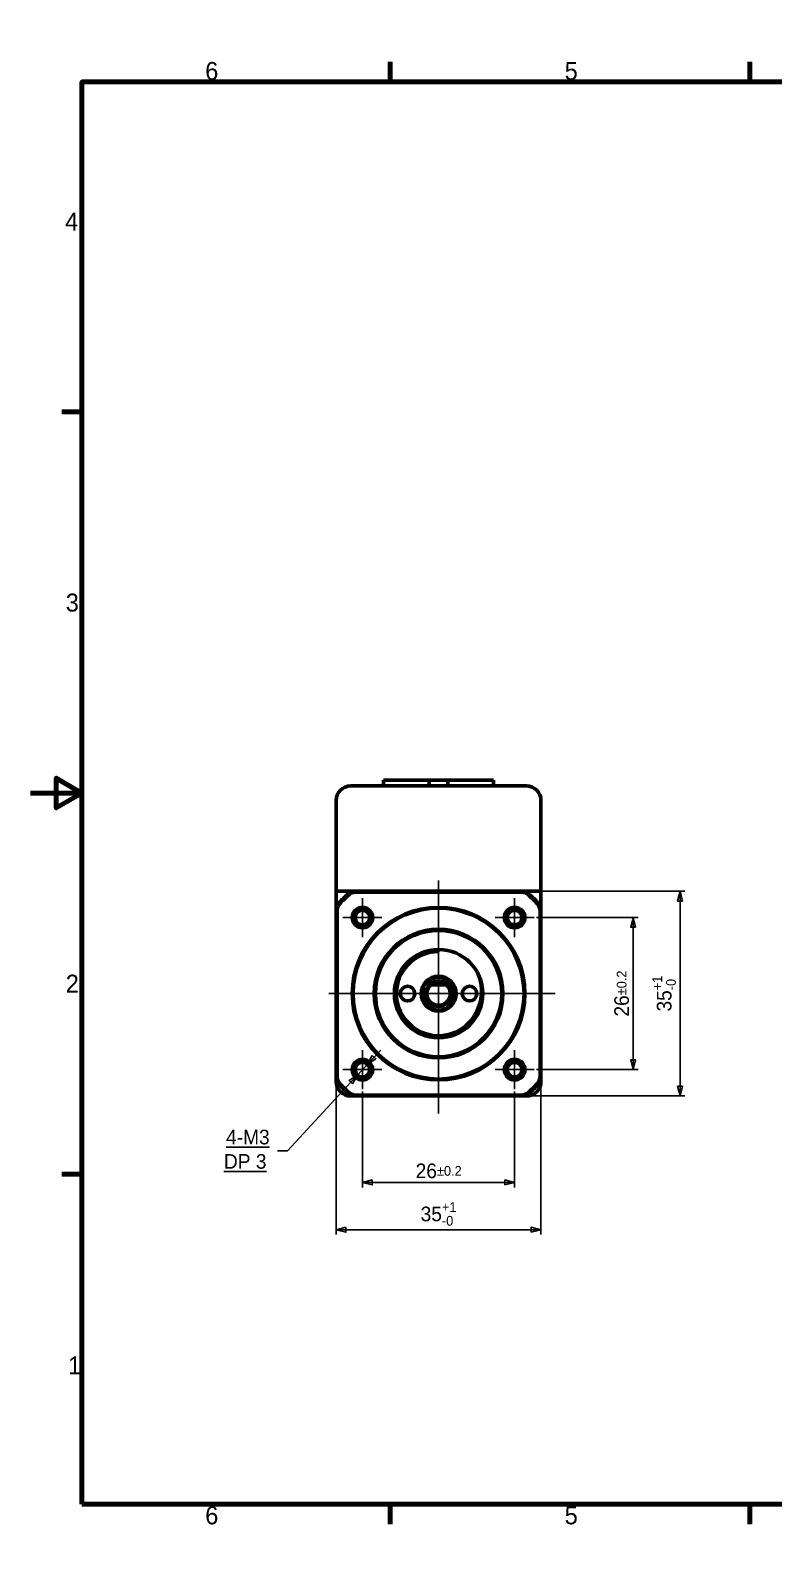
# Model space of a CAD drawing. Header units: millimetres. Extents: x -3 to 1193, y -78 to 258.
# Drawn here: x -3 to 124, y -2.7 to 258 of the extents above; entities that cross this region are included whole.
import ezdxf

# ---------------------------------------------------------------- set-up
doc = ezdxf.new("R2010")
doc.units = ezdxf.units.MM
doc.header["$LTSCALE"] = 0.833333
doc.layers.get('0').update_dxf_attribs({"lineweight": 25})
doc.layers.add('경계(ISO)', color=7, linetype='Continuous', lineweight=70)
doc.layers.add('외형선(ISO)', color=7, linetype='Continuous', lineweight=50)
doc.layers.add('중심 표식(ISO)', color=3, linetype='Continuous', lineweight=25, true_color=0x00ff00)
doc.layers.add('치수(ISO)', color=1, linetype='Continuous', lineweight=25, true_color=0xff0000)
doc.styles.get("Standard").update_dxf_attribs({"font": ''})
doc.styles.add('레이블 문자 (JIS)', font='')
doc.styles.get('Standard').set_extended_font_data('Gulim')
doc.styles.get('레이블 문자 (JIS)').set_extended_font_data('Gulim')
doc.dimstyles.new('복사 대상기본값 (JIS)', dxfattribs={"dimscale": 0.833333, "dimtxt": 3, "dimasz": 2, "dimexe": 1, "dimexo": 0.5, "dimgap": 0.8, "dimtad": 1, "dimdsep": 46, "dimtxsty": '레이블 문자 (JIS)', "dimblk": 'Filled-1', "dimcen": 0.09, "dimdle": 10, "dimclrd": 256, "dimclre": 256, "dimclrt": 256, "dimazin": 2, "dimtfac": 0.666667, "dimtmove": 0, "dimatfit": 3, "dimldrblk": 'OPEN', "dimfxl": 1, "dimtolj": 1, "dimtzin": 0, "dimlwd": -1, "dimlwe": -1, "dimarcsym": 0})

# ---------------------------------------------------------------- blocks, each defined once
blk = doc.blocks.new('Filled-1')
at = {"color": 0}
for p, q in [((0, 0), (-1, 0.25)), ((-1, 0.25), (-1, -0.25)), ((-1, 0), (0, 0)), ((-1, -0.25), (0, 0))]:
    blk.add_line(p, q, dxfattribs=at)
at = {"color": 0, "flags": 128}
blk.add_lwpolyline([(-1, -0.25), (0, 0), (-1, 0.25), (-1, -0.25)], dxfattribs=at)
at = {"color": 0}
blk.add_solid([(-1, -0.25), (0, 0), (-1, 0.25), (-1, -0.25)], dxfattribs=at)
blk = doc.blocks.new('*D13')
at = {"layer": 'Defpoints', "color": 0}
for p in [(49.22, 79.17), (84.22, 79.17), (84.22, 52.97)]:
    blk.add_point(p, dxfattribs=at)
at = {"layer": '치수(ISO)', "color": 7}
for p, q in [((49.22, 78.75), (49.22, 52.13)), ((84.22, 78.75), (84.22, 52.13)), ((50.89, 52.97), (82.55, 52.97))]:
    blk.add_line(p, q, dxfattribs=at)
at = {"layer": '치수(ISO)', "color": 7, "linetype": 'ByBlock', "xscale": 1.666666666666667, "yscale": 1.666666666666667, "zscale": 1.666666666666667, "rotation": 180}
blk.add_blockref('Filled-1', (49.22, 52.97), dxfattribs=at)
at = {"layer": '치수(ISO)', "color": 7, "linetype": 'ByBlock', "xscale": 1.666666666666667, "yscale": 1.666666666666667, "zscale": 1.666666666666667}
blk.add_blockref('Filled-1', (84.22, 52.97), dxfattribs=at)
at = {"layer": '치수(ISO)', "color": 7, "insert": (66.72, 57.67), "char_height": 2.5, "attachment_point": 2, "style": '레이블 문자 (JIS)'}
blk.add_mtext('\\A1;35{\\H1.666667;\\S+1^ -0;}', dxfattribs=at)
blk = doc.blocks.new('_Open')
at = {"color": 0, "linetype": 'ByBlock', "lineweight": -2}
for p, q in [((-1, 0.17), (0, 0)), ((-1, -0.17), (0, 0)), ((0, 0), (-1, 0))]:
    blk.add_line(p, q, dxfattribs=at)
blk = doc.blocks.new('*D14')
at = {"layer": 'Defpoints', "color": 0}
for p in [(53.72, 77.01), (79.72, 77.01), (79.72, 61.06)]:
    blk.add_point(p, dxfattribs=at)
at = {"layer": '치수(ISO)', "color": 7}
for p, q in [((53.72, 76.59), (53.72, 60.22)), ((79.72, 76.59), (79.72, 60.22)), ((55.39, 61.06), (78.05, 61.06))]:
    blk.add_line(p, q, dxfattribs=at)
at = {"layer": '치수(ISO)', "color": 7, "linetype": 'ByBlock', "xscale": 1.666666666666667, "yscale": 1.666666666666667, "zscale": 1.666666666666667, "rotation": 180}
blk.add_blockref('Filled-1', (53.72, 61.06), dxfattribs=at)
at = {"layer": '치수(ISO)', "color": 7, "linetype": 'ByBlock', "xscale": 1.666666666666667, "yscale": 1.666666666666667, "zscale": 1.666666666666667}
blk.add_blockref('Filled-1', (79.72, 61.06), dxfattribs=at)
at = {"layer": '치수(ISO)', "color": 7, "insert": (66.74, 64.29), "char_height": 2.5, "attachment_point": 2, "style": '레이블 문자 (JIS)'}
blk.add_mtext('\\A1;26{\\H1.666667;%%p0.2}', dxfattribs=at)
blk = doc.blocks.new('*D15')
at = {"layer": 'Defpoints', "color": 0}
for p in [(83.22, 110.84), (80.89, 75.84), (107.98, 75.84)]:
    blk.add_point(p, dxfattribs=at)
at = {"layer": '치수(ISO)', "color": 7}
for p, q in [((83.64, 110.84), (108.81, 110.84)), ((107.98, 109.17), (107.98, 77.51)), ((81.31, 75.84), (108.81, 75.84))]:
    blk.add_line(p, q, dxfattribs=at)
at = {"layer": '치수(ISO)', "color": 7, "linetype": 'ByBlock', "xscale": 1.666666666666667, "yscale": 1.666666666666667, "zscale": 1.666666666666667}
for p, rotation in [((107.98, 110.84), 90), ((107.98, 75.84), 270)]:
    blk.add_blockref('Filled-1', p, dxfattribs=dict(at, rotation=rotation))
at = {"layer": '치수(ISO)', "color": 7, "insert": (103.27, 93.34), "char_height": 2.5, "attachment_point": 2, "rotation": 90, "style": '레이블 문자 (JIS)'}
blk.add_mtext('\\A1;35{\\H1.666667;\\S+1^ -0;}', dxfattribs=at)
blk = doc.blocks.new('*D16')
at = {"layer": 'Defpoints', "color": 0}
for p in [(83.05, 106.34), (83.05, 80.34), (99.98, 80.34)]:
    blk.add_point(p, dxfattribs=at)
at = {"layer": '치수(ISO)', "color": 7}
for p, q in [((83.47, 106.34), (100.81, 106.34)), ((99.98, 104.67), (99.98, 82.01)), ((83.47, 80.34), (100.81, 80.34))]:
    blk.add_line(p, q, dxfattribs=at)
at = {"layer": '치수(ISO)', "color": 7, "linetype": 'ByBlock', "xscale": 1.666666666666667, "yscale": 1.666666666666667, "zscale": 1.666666666666667}
for p, rotation in [((99.98, 106.34), 90), ((99.98, 80.34), 270)]:
    blk.add_blockref('Filled-1', p, dxfattribs=dict(at, rotation=rotation))
at = {"layer": '치수(ISO)', "color": 7, "insert": (96.75, 93.35), "char_height": 2.5, "attachment_point": 2, "rotation": 90, "style": '레이블 문자 (JIS)'}
blk.add_mtext('\\A1;26{\\H1.666667;%%p0.2}', dxfattribs=at)
blk = doc.blocks.new('*D25')
at = {"layer": 'Defpoints', "color": 0}
for p in [(54.57, 81.26), (52.87, 79.42)]:
    blk.add_point(p, dxfattribs=at)
at = {"layer": '치수(ISO)', "color": 7}
for p, q in [((55.7, 82.48), (56.84, 83.7)), ((54.57, 81.26), (52.87, 79.42)), ((51.74, 78.2), (40.89, 66.49)), ((39.22, 66.49), (40.89, 66.49))]:
    blk.add_line(p, q, dxfattribs=at)
at = {"layer": '치수(ISO)', "color": 7, "linetype": 'ByBlock', "xscale": 1.666666666666667, "yscale": 1.666666666666667, "zscale": 1.666666666666667}
for p, rotation in [((54.57, 81.26), 227.1741107225641), ((52.87, 79.42), 47.17411072256409)]:
    blk.add_blockref('Filled-1', p, dxfattribs=dict(at, rotation=rotation))
at = {"layer": '치수(ISO)', "color": 7, "insert": (33.68, 70.07), "char_height": 2.5, "attachment_point": 2, "style": '레이블 문자 (JIS)'}
blk.add_mtext('\\A1;\\L \\fGulim|b0|i0;4-M3\\P\\fGulim|b0|i0;DP 3\\l', dxfattribs=at)
blk = doc.blocks.new('경계 Default Border')
at = {"layer": '경계(ISO)'}
for p, q in [((70, 287), (70, 290.9)), ((140, 287), (140, 290.9)), ((280, 287), (280, 290.9)), ((350, 287), (350, 290.9)), ((10, 222.75), (6.1, 222.75)), ((410, 222.75), (413.9, 222.75)), ((10, 74.25), (6.1, 74.25)), ((410, 74.25), (413.9, 74.25)), ((70, 10), (70, 6.1)), ((140, 10), (140, 6.1)), ((280, 10), (280, 6.1)), ((350, 10), (350, 6.1))]:
    blk.add_line(p, q, dxfattribs=at)
at = {"layer": '경계(ISO)', "flags": 128}
for points in [[(210, 297), (210, 287), (207.11, 292), (212.89, 292), (210, 287)], [(10, 10), (10, 287), (410, 287), (410, 10), (10, 10)], [(0, 148.5), (10, 148.5), (5, 151.39), (5, 145.61), (10, 148.5)], [(420, 148.5), (410, 148.5), (415, 151.39), (415, 145.61), (410, 148.5)], [(210, 0), (210, 10), (207.11, 5), (212.89, 5), (210, 10)]]:
    blk.add_lwpolyline(points, dxfattribs=at)
at = {"layer": '경계(ISO)', "char_height": 3.5, "attachment_point": 7}
for s, insert in [('6', (34.01, 287.32)), ('5', (103.98, 287.32)), ('4', (173.88, 287.32)), ('3', (244.01, 287.32)), ('2', (314.01, 287.4)), ('1', (384.47, 287.31)), ('4', (6.73, 258.04)), ('4', (411.03, 258.04)), ('3', (6.86, 183.79)), ('3', (411.16, 183.79)), ('2', (6.86, 109.62)), ('2', (411.16, 109.62)), ('1', (7.32, 35.29)), ('1', (411.62, 35.29)), ('6', (34.01, 6.02)), ('5', (103.98, 6.02)), ('4', (173.88, 6.02)), ('3', (244.01, 6.02)), ('2', (314.01, 6.1)), ('1', (384.47, 6.01))]:
    blk.add_mtext(s, dxfattribs=dict(at, insert=insert))

msp = doc.modelspace()

# ---------------------------------------------------------------- linework, layer by layer
at = {"layer": '외형선(ISO)', "color": 7}
for p, q in [((81.72164, 128.83906), (51.72164, 128.83906)), ((65.11576, 129.83906), (57.32164, 129.83906)), ((57.32164, 128.83906), (57.32164, 129.83906)), ((57.32164, 128.83906), (57.32164, 129.83906)), ((65.11576, 129.83906), (68.32753, 129.83906)), ((65.11576, 128.83906), (65.11576, 129.83906)), ((76.12164, 129.83906), (68.32753, 129.83906)), ((68.32753, 128.83906), (68.32753, 129.83906)), ((76.12164, 128.83906), (76.12164, 129.83906)), ((76.12164, 128.83906), (76.12164, 129.83906)), ((49.22164, 126.33906), (49.22164, 110.83906)), ((84.22164, 110.83906), (84.22164, 126.33906)), ((50.22164, 110.83906), (49.22164, 110.83906)), ((49.22164, 107.50769), (49.22164, 110.83906)), ((50.22164, 110.83906), (52.55302, 110.83906)), ((80.89027, 110.83906), (52.55302, 110.83906)), ((52.55302, 110.67525), (80.89027, 110.67525)), ((80.89027, 110.83906), (83.22164, 110.83906)), ((84.22164, 110.83906), (83.22164, 110.83906)), ((84.22164, 110.83906), (84.22164, 107.50769)), ((49.22164, 107.50769), (49.22164, 79.17043)), ((49.38545, 79.17043), (49.38545, 107.50769)), ((84.05783, 107.50769), (84.05783, 79.17043)), ((84.22164, 79.17043), (84.22164, 107.50769)), ((66.72164, 100.88906), (66.72164, 100.53906)), ((68.04452, 94.83906), (65.39877, 94.83906)), ((49.22164, 78.33906), (49.22164, 79.17043)), ((84.22164, 79.17043), (84.22164, 78.33906)), ((52.55302, 75.83906), (51.72164, 75.83906)), ((80.89027, 76.00287), (52.55302, 76.00287)), ((52.55302, 75.83906), (80.89027, 75.83906)), ((81.72164, 75.83906), (80.89027, 75.83906))]:
    msp.add_line(p, q, dxfattribs=at)
for centre, radius in [((53.72164, 106.33906), 1.75), ((66.72164, 93.33906), 14.75), ((66.72164, 93.33906), 14.6), ((53.72164, 106.33906), 1.25), ((79.72164, 106.33906), 1.75), ((79.72164, 106.33906), 1.25), ((66.72164, 93.33906), 11), ((66.72164, 93.33906), 10.8), ((66.72164, 93.33906), 7.55), ((61.42164, 93.33906), 1.25), ((66.72164, 93.33906), 3), ((66.72164, 93.33906), 2.8), ((66.72164, 93.33906), 2.2), ((72.02164, 93.33906), 1.25), ((53.72164, 80.33906), 1.75), ((53.72164, 80.33906), 1.25), ((79.72164, 80.33906), 1.75), ((79.72164, 80.33906), 1.25)]:
    msp.add_circle(centre, radius, dxfattribs=at)
for centre, radius, start, end in [((51.72164, 126.33906), 2.5, 90, 180), ((81.72164, 126.33906), 2.5, 0, 90), ((66.72164, 93.33906), 23, 132.4305891, 137.5694109), ((66.72164, 93.33906), 22.83619, 132.4305891, 137.5694109), ((52.55302, 108.83906), 2, 90, 132.4305891), ((52.55302, 108.83906), 1.83619, 90, 132.4305891), ((80.89027, 108.83906), 2, 47.5694109, 90), ((80.89027, 108.83906), 1.83619, 47.5694109, 90), ((66.72164, 93.33906), 22.83619, 42.4305891, 47.5694109), ((66.72164, 93.33906), 23, 42.4305891, 47.5694109), ((51.22164, 107.50769), 2, 137.5694109, 180), ((51.22164, 107.50769), 1.83619, 137.5694109, 180), ((82.22164, 107.50769), 1.83619, 0, 42.4305891), ((82.22164, 107.50769), 2, 0, 42.4305891), ((66.72164, 93.33906), 7.5, 90, 246.7602298), ((66.72164, 93.33906), 7.2, 90, 340.4342782), ((66.72164, 93.33906), 2, 131.4096221, 48.5903779), ((51.22164, 79.17043), 2, 180, 222.4305891), ((51.72164, 78.33906), 2.5, 180, 270), ((51.22164, 79.17043), 1.83619, 180, 222.4305891), ((81.72164, 78.33906), 2.5, 270, 0), ((82.22164, 79.17043), 1.83619, 317.5694109, 0), ((82.22164, 79.17043), 2, 317.5694109, 0), ((66.72164, 93.33906), 23, 222.4305891, 227.5694109), ((66.72164, 93.33906), 22.83619, 222.4305891, 227.5694109), ((52.55302, 77.83906), 2, 227.5694109, 270), ((52.55302, 77.83906), 1.83619, 227.5694109, 270), ((80.89027, 77.83906), 1.83619, 270, 312.4305891), ((80.89027, 77.83906), 2, 270, 312.4305891), ((66.72164, 93.33906), 22.83619, 312.4305891, 317.5694109), ((66.72164, 93.33906), 23, 312.4305891, 317.5694109)]:
    msp.add_arc(centre, radius, start, end, dxfattribs=at)
for points, knots in [([(73.35788, 96.93956), (73.62999, 96.36261), (73.82789, 95.7521), (74.0122, 94.76992), (74.05262, 94.41331), (74.09088, 93.50817), (74.05416, 92.95906), (73.85862, 91.90482), (73.70779, 91.4048), (73.50589, 90.92788)], [-0.6176487209, -0.6176487209, -0.6176487209, -0.6176487209, -0.42699868, -0.42699868, -0.3199595189, -0.3199595189, -0.1553766405, -0.1553766405, -0.0000046877, -0.0000046877, -0.0000046877, -0.0000046877]), ([(65.39877, 94.83906), (65.39877, 94.83906), (65.41068, 94.84986), (65.46208, 94.89297), (65.50181, 94.92509), (65.61037, 95.00361), (65.70501, 95.06471), (65.91896, 95.17583), (66.0676, 95.23635), (66.38888, 95.31814), (66.56135, 95.33906), (66.88194, 95.33906), (67.05441, 95.31814), (67.37569, 95.23635), (67.52433, 95.17583), (67.73827, 95.06471), (67.83292, 95.00361), (67.94147, 94.92509), (67.9812, 94.89297), (68.0326, 94.84986), (68.04452, 94.83906), (68.04452, 94.83906)], [0.1944117952, 0.1944117952, 0.1944117952, 0.1944117952, 0.2243966205, 0.2243966205, 0.2543814458, 0.2543814458, 0.292647698, 0.292647698, 0.3407356442, 0.3407356442, 0.3888235904, 0.3888235904, 0.4369115366, 0.4369115366, 0.4849994827, 0.4849994827, 0.5232657349, 0.5232657349, 0.5532505603, 0.5532505603, 0.5832353856, 0.5832353856, 0.5832353856, 0.5832353856]), ([(73.50589, 90.92788), (73.27387, 90.21689), (72.93224, 89.54562), (72.03467, 88.30454), (71.47334, 87.74818), (70.44924, 87.01254), (70.03476, 86.77226), (69.16131, 86.37425), (68.70613, 86.21839), (67.48468, 85.93023), (66.71088, 85.87376), (65.19465, 85.99614), (64.46032, 86.16839), (63.7623, 86.4476)], [-1.201866785, -1.201866785, -1.201866785, -1.201866785, -0.978527812, -0.978527812, -0.744268584, -0.744268584, -0.600701527, -0.600701527, -0.456938438, -0.456938438, -0.225609674, -0.225609674, -0.000001, -0.000001, -0.000001, -0.000001])]:
    msp.add_open_spline(points, degree=3, knots=knots, dxfattribs=at)
at = {"layer": '중심 표식(ISO)', "color": 7}
for p, q in [((66.72164, 112.70478), (66.72164, 72.81915)), ((53.72164, 109.67239), (53.72164, 103.00573)), ((79.72164, 109.67239), (79.72164, 103.00573)), ((57.05498, 106.33906), (50.38831, 106.33906)), ((83.05498, 106.33906), (76.38831, 106.33906)), ((86.65244, 93.33864), (47.98926, 93.33864)), ((53.72164, 83.67239), (53.72164, 77.00573)), ((79.72164, 83.67239), (79.72164, 77.00573)), ((57.05498, 80.33906), (50.38831, 80.33906)), ((83.05498, 80.33906), (76.38831, 80.33906))]:
    msp.add_line(p, q, dxfattribs=at)

# ---------------------------------------------------------------- block references
at = {"color": 7, "xscale": 0.8778375, "yscale": 0.8778375, "zscale": 0.8778375}
msp.add_blockref('경계 Default Border', (-3.00331, -2.72086), dxfattribs=at)

# ---------------------------------------------------------------- dimensions: what is measured, and where the dimension line sits
at = {"layer": '치수(ISO)', "color": 7}
for base, p1, p2, angle, override, picture, middle in [((107.97761, 75.83906), (83.22164, 110.83906), (80.89027, 75.83906), 270, {"dimgap": 0.8, "dimdec": 2, "dimclrd": 7, "dimclre": 7, "dimclrt": 7, "dimtol": 1, "dimlim": 0, "dimtp": 1, "dimtm": 1e-09, "dimtdec": 0, "dimtofl": 0, "dimatfit": 1}, '*D15', (107.97761, 93.33906)), ((99.97654, 80.33906), (83.05498, 106.33906), (83.05498, 80.33906), 90, {"dimgap": 0.8, "dimdec": 2, "dimclrd": 7, "dimclre": 7, "dimclrt": 7, "dimtol": 1, "dimlim": 0, "dimtp": 0.2, "dimtm": 0.2, "dimtdec": 1, "dimtofl": 0, "dimatfit": 1}, '*D16', (99.97654, 93.34739)), ((84.22164, 52.96631), (49.22164, 79.17043), (84.22164, 79.17043), 180, {"dimgap": 0.8, "dimdec": 2, "dimclrd": 7, "dimclre": 7, "dimclrt": 7, "dimtol": 1, "dimlim": 0, "dimtp": 1, "dimtm": 1e-09, "dimtdec": 0, "dimtofl": 0, "dimatfit": 1}, '*D13', (66.72164, 52.96631)), ((79.72164, 61.05678), (53.72164, 77.00573), (79.72164, 77.00573), 180, {"dimgap": 0.8, "dimdec": 2, "dimclrd": 7, "dimclre": 7, "dimclrt": 7, "dimtol": 1, "dimlim": 0, "dimtp": 0.2, "dimtm": 0.2, "dimtdec": 1, "dimtofl": 0, "dimatfit": 1}, '*D14', (66.73831, 61.05678))]:
    dim = msp.add_linear_dim(base=base, p1=p1, p2=p2, angle=angle, dimstyle='복사 대상기본값 (JIS)', override=override, dxfattribs=at)
    dim.commit()
    dim.dimension.update_dxf_attribs({"geometry": picture, "text_midpoint": middle, "dimtype": 160})
dim = msp.add_diameter_dim_2p(p1=(54.57136, 81.25584), p2=(52.87193, 79.42228), text='\\L \\fGulim|b0|i0;4-M3\\P\\fGulim|b0|i0;DP 3\\l', dimstyle='복사 대상기본값 (JIS)', override={"dimgap": 0.8, "dimtad": 0, "dimtih": 1, "dimtoh": 1, "dimdec": 2, "dimlfac": 1, "dimclrd": 7, "dimclrt": 7, "dimtol": 0, "dimlim": 0, "dimtp": 0, "dimtm": 0, "dimtdec": 2, "dimatfit": 2, "dimtvp": 0}, dxfattribs=at)
dim.commit()
dim.dimension.update_dxf_attribs({"geometry": '*D25', "text_midpoint": (33.68112, 66.49249), "dimtype": 163})

doc.saveas('drawing.dxf')
